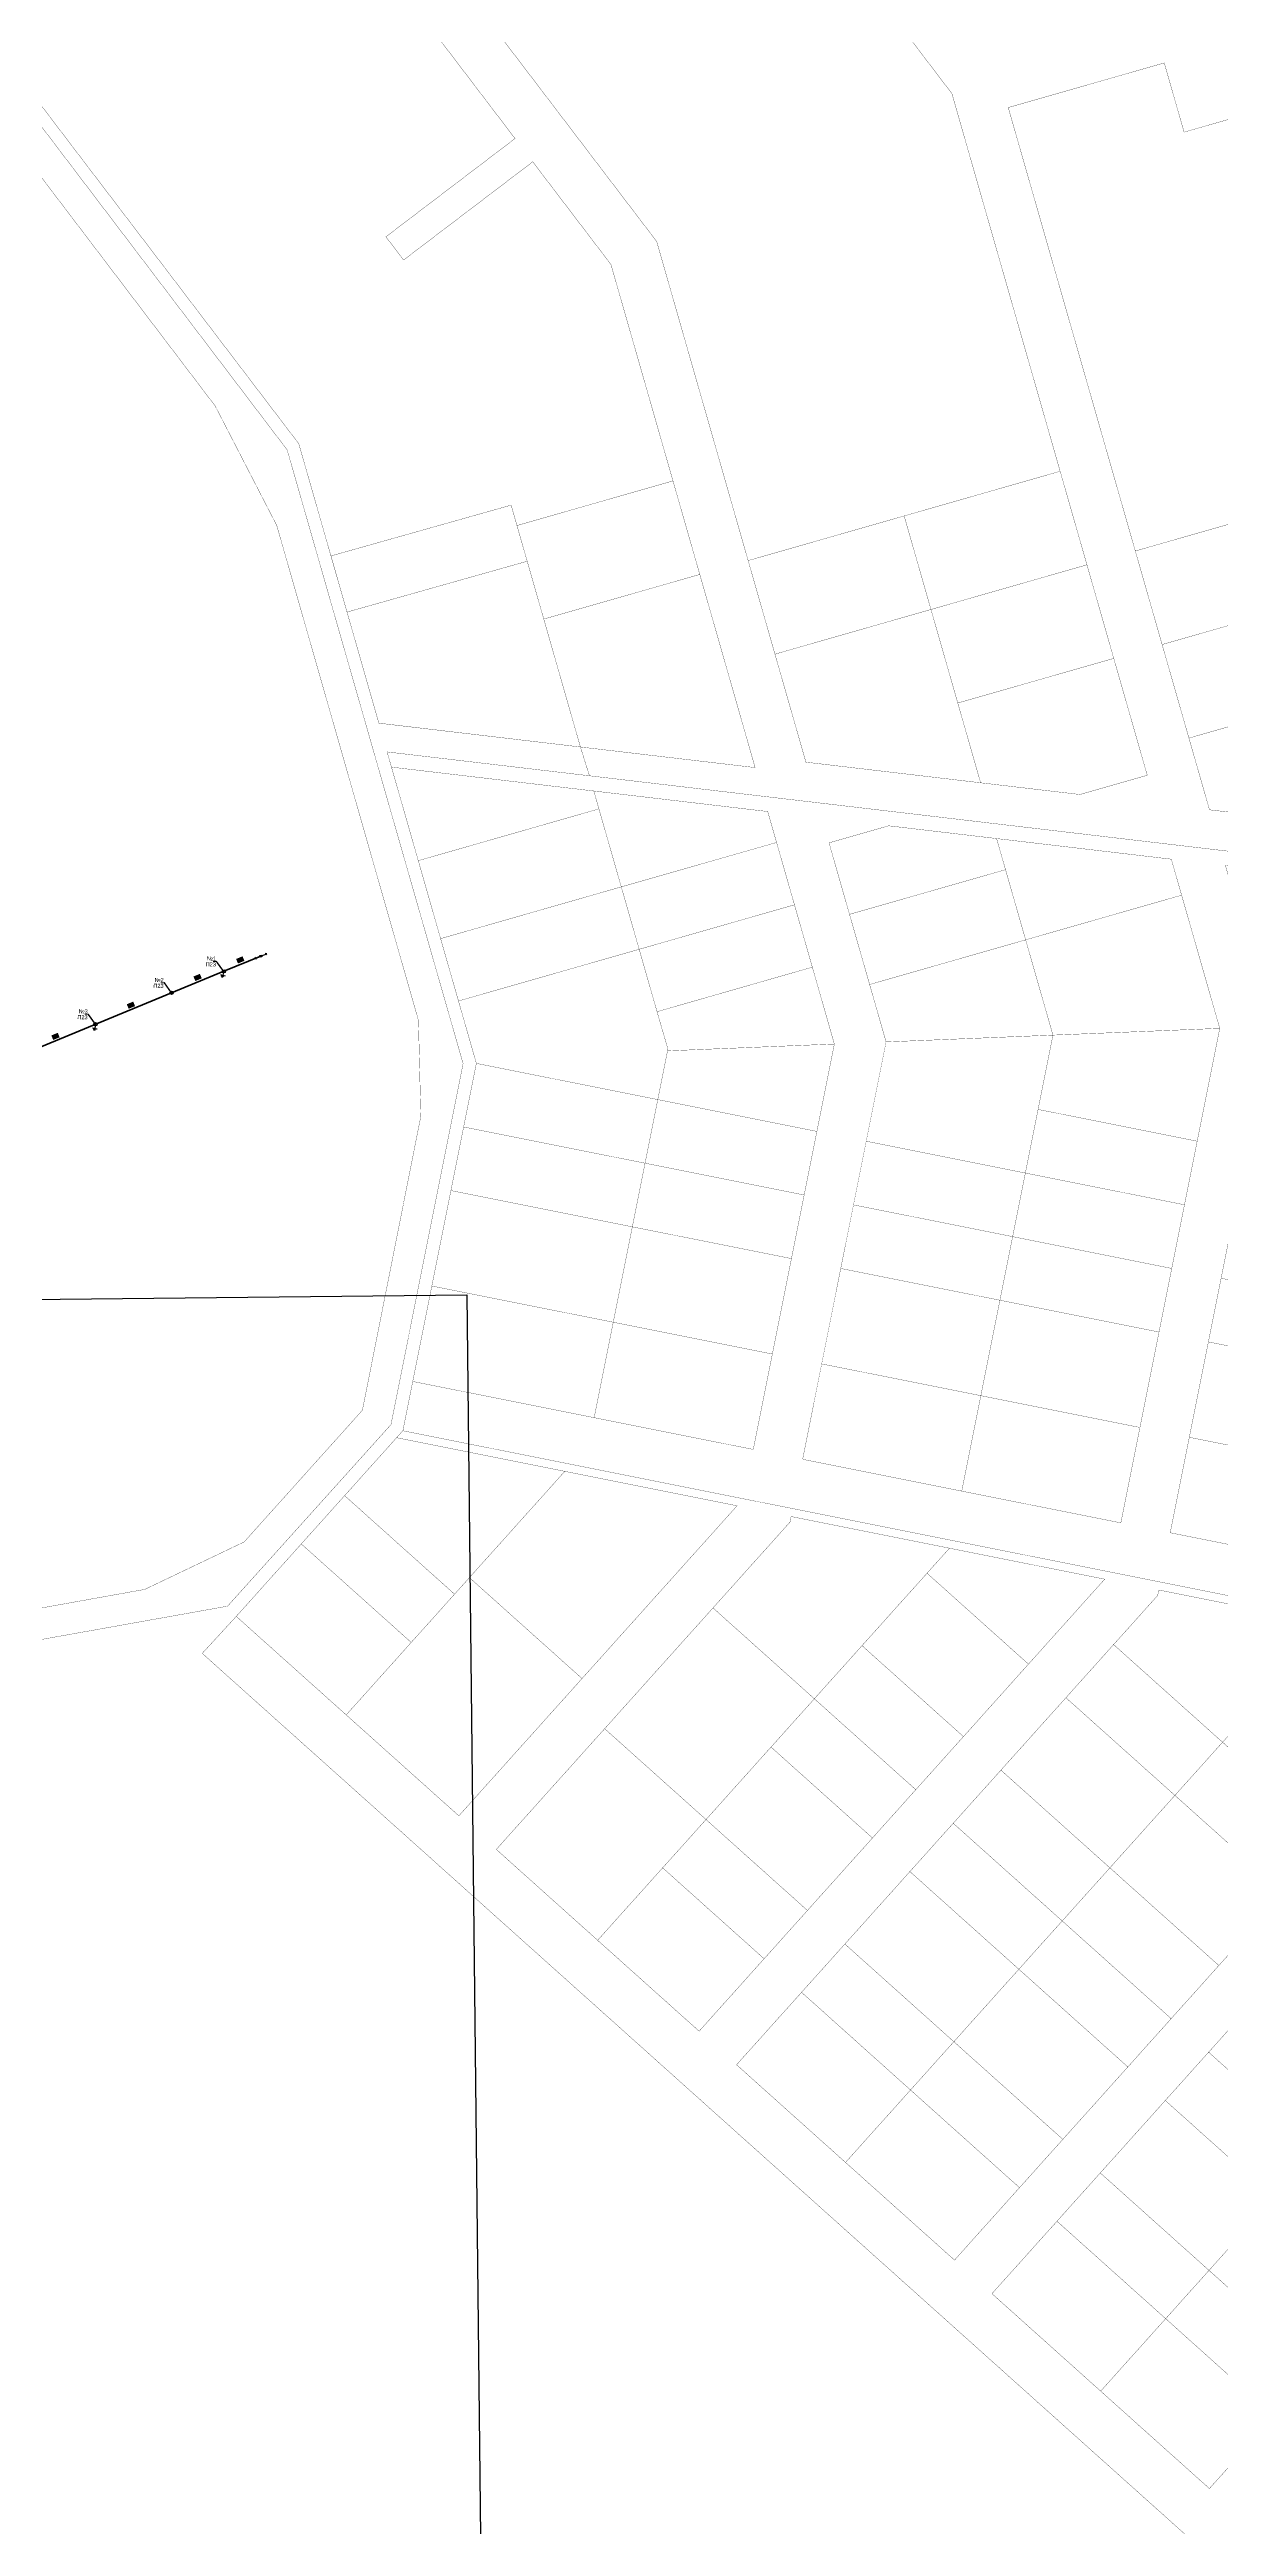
# Model space of a CAD drawing. Header units: millimetres. Extents: x 1265826 to 1360210, y 383897 to 506623.
# Drawn here: x 1302099 to 1302459, y 410544 to 411308 of the extents above; entities that cross this region are included whole.
import ezdxf
from ezdxf.enums import TextEntityAlignment as Align

# ---------------------------------------------------------------- set-up
doc = ezdxf.new("R2018")
doc.units = ezdxf.units.MM
for name, color, linetype in [('04.1_ЛЭП_наземная_опоры', 7, 'Continuous'), ('14', 7, 'Continuous'), ('Электрика', 7, 'Continuous')]:
    doc.layers.add(name, color=color, linetype=linetype)
doc.styles.get("Standard").update_dxf_attribs({"font": 'Arial.ttf'})
doc.styles.add('стиль1', font='Times New Roman.ttf', dxfattribs={"width": 0.9, "height": 1.25})
doc.dimstyles.new('М 1-1000', dxfattribs={"dimtxt": 1.5, "dimasz": 2.5, "dimexe": 1.25, "dimexo": 0.625, "dimtad": 1, "dimdec": 0, "dimtxsty": 'стиль1', "dimcen": 2.5, "dimse1": 1, "dimse2": 1, "dimsd1": 1, "dimsd2": 1, "dimclrt": 5, "dimaunit": 1, "dimadec": 3, "dimazin": 0, "dimtfac": 1, "dimtdec": 0, "dimtmove": 0, "dimatfit": 3, "dimfxl": 1.25, "dimtfill": 2, "dimtfillclr": 7, "dimarcsym": 0})
picture_1 = doc.add_image_def('image4.png', size_in_pixel=(1920, 1080))

# ---------------------------------------------------------------- blocks, each defined once
blk = doc.blocks.new('*D150')
at = {"layer": 'Defpoints', "color": 0, "linetype": 'ByBlock', "transparency": 16777216}
for p in [(1302136.29, 411016.99), (1302112.85, 411007.3), (1302112.86, 411007.28)]:
    blk.add_point(p, dxfattribs=at)
at = {"layer": 'Электрика', "color": 5, "linetype": 'ByBlock', "lineweight": 20, "transparency": 16777216, "insert": (1302123.78, 411013.16), "char_height": 1.25, "attachment_point": 5, "rotation": 22.45568, "style": 'стиль1', "bg_fill": 1, "box_fill_scale": 1.1, "bg_fill_color": 7, "bg_fill_true_color": 16777215, "bg_fill_transparency": 0}
blk.add_mtext('25', dxfattribs=at)
blk = doc.blocks.new('*D151')
at = {"layer": 'Defpoints', "color": 0, "linetype": 'ByBlock', "transparency": 16777216}
for p in [(1302152.4, 411023.61), (1302136.27, 411017.05), (1302136.29, 411016.99)]:
    blk.add_point(p, dxfattribs=at)
at = {"layer": 'Электрика', "color": 5, "linetype": 'ByBlock', "lineweight": 20, "transparency": 16777216, "insert": (1302144.32, 411021.73), "char_height": 1.25, "attachment_point": 5, "rotation": 22.34749, "style": 'стиль1', "bg_fill": 1, "box_fill_scale": 1.1, "bg_fill_color": 7, "bg_fill_true_color": 16777215, "bg_fill_transparency": 0}
blk.add_mtext('17', dxfattribs=at)
blk = doc.blocks.new('*D152')
at = {"layer": 'Defpoints', "color": 0, "linetype": 'ByBlock', "transparency": 16777216}
for p in [(1302156.48, 411025.35), (1302157.08, 411023.92), (1302169.17, 411028.97)]:
    blk.add_point(p, dxfattribs=at)
at = {"layer": 'Электрика', "color": 5, "linetype": 'ByBlock', "lineweight": 20, "transparency": 16777216, "insert": (1302157.46, 411027.13), "char_height": 1.25, "attachment_point": 5, "rotation": 22.65781, "style": 'стиль1', "bg_fill": 1, "box_fill_scale": 1.1, "bg_fill_color": 7, "bg_fill_true_color": 16777215, "bg_fill_transparency": 0}
blk.add_mtext('13', dxfattribs=at)
blk = doc.blocks.new('*D153')
at = {"layer": 'Defpoints', "color": 0, "linetype": 'ByBlock', "transparency": 16777216}
for p in [(1302112.88, 411007.31), (1302089.52, 410997.83), (1302089.57, 410997.73)]:
    blk.add_point(p, dxfattribs=at)
at = {"layer": 'Электрика', "color": 5, "linetype": 'ByBlock', "lineweight": 20, "transparency": 16777216, "insert": (1302100.54, 411003.55), "char_height": 1.25, "attachment_point": 5, "rotation": 22.11083, "style": 'стиль1', "bg_fill": 1, "box_fill_scale": 1.1, "bg_fill_color": 7, "bg_fill_true_color": 16777215, "bg_fill_transparency": 0}
blk.add_mtext('25', dxfattribs=at)
blk = doc.blocks.new('*U140')
at = {"color": 0, "lineweight": 30}
for p, q in [((0, 0), (0.49, -1.2)), ((-0.18, -1.47), (1.16, -0.92)), ((1.05, -1.3), (0.16, -1.67)), ((0.94, -1.66), (0.49, -1.84))]:
    blk.add_line(p, q, dxfattribs=at)
blk = doc.blocks.new('*U141')
at = {"color": 0, "lineweight": 30}
for p, q in [((0, 0), (0.37, -1.24)), ((-0.32, -1.45), (1.06, -1.03)), ((0.92, -1.4), (0, -1.67)), ((0.77, -1.75), (0.31, -1.88))]:
    blk.add_line(p, q, dxfattribs=at)
blk = doc.blocks.new('*U144')
at = {"true_color": 0xffffff}
h = blk.add_hatch(color=7, dxfattribs=at)
h.dxf.hatch_style = 1
h.paths.add_polyline_path([(0.03, 0.35), (0.35, -0.03), (-0.03, -0.35), (-0.35, 0.03)])
at = {"color": 0}
for points in [[(-0.2, 0.16), (-1.56, 1.25), (-1.38, 0.78), (-1.56, 1.25), (-1.07, 1.17)], [(0.2, -0.16), (1.56, -1.25), (1.38, -0.78), (1.56, -1.25), (1.07, -1.17)]]:
    blk.add_lwpolyline(points, dxfattribs=at)
blk.add_lwpolyline([(0.03, 0.35), (0.35, -0.03), (-0.03, -0.35), (-0.35, 0.03)], close=True, dxfattribs=at)
blk.add_circle((0, 0), 0.025, dxfattribs=at)
blk = doc.blocks.new('*U146')
at = {"color": 0}
for points in [[(-2.26, 3), (-3.37, 3)], [(0, 0), (-2.26, 3)]]:
    blk.add_lwpolyline(points, dxfattribs=at)
blk.add_circle((0, 0), 0.5, dxfattribs=at)
at = {"color": 0, "flags": 8}
blk.add_attdef('SL_NAME', text='', height=1.25, dxfattribs=at).set_placement((-2.47, 2.73), align=Align.TOP_RIGHT)
blk.add_attdef('SL_NUM', text='', height=1.25, dxfattribs=at).set_placement((-2.47, 3.29), align=Align.BOTTOM_RIGHT)

msp = doc.modelspace()

# ---------------------------------------------------------------- linework, layer by layer
at = {"layer": '14', "color": 7, "const_width": 0.08, "flags": 128}
for points in [[(1302055.7, 411321.7), (1302149.75, 411197.89), (1302168.71, 411161.07), (1302212.37, 411008.49), (1302213.09, 410978.87), (1302195.1, 410888.3), (1302158.65, 410847.69), (1302128.02, 410833.06), (1301968.47, 410804.39), (1301892.26, 410818.04), (1302059.58, 411694.4)], [(1302059.58, 411694.4), (1301892.26, 410818.04), (1301968.47, 410804.39), (1302128.02, 410833.06), (1302158.65, 410847.69), (1302195.1, 410888.3), (1302213.09, 410978.87), (1302212.37, 411008.49), (1302168.71, 411161.07), (1302149.75, 411197.89), (1302055.7, 411321.7)], [(1301991.18, 411361.01), (1301976.74, 411297.08), (1301966.68, 411250.23), (1301960.74, 411219.82), (1301955.98, 411192.19), (1301951.16, 411164.1), (1301947.27, 411140.41), (1301945.05, 411126.66), (1301944.29, 411121.85), (1301943.93, 411120.24), (1301943.17, 411118.01), (1301942.52, 411116.53), (1301941.8, 411115.17), (1301940.89, 411113.74), (1301939.91, 411112.45), (1301938.52, 411110.9), (1301881.14, 410810.37), (1301968.41, 410794.75), (1302153.54, 410827.89), (1302203.9, 410883.88), (1302226.12, 410995.17), (1302171.92, 411184.37), (1302065.83, 411324.06)], [(1302065.83, 411324.06), (1302171.92, 411184.37), (1302226.12, 410995.17), (1302203.9, 410883.88), (1302153.54, 410827.89), (1301968.41, 410794.75)], [(1302205.79, 411328.1), (1302223.96, 411304.23), (1302242.13, 411280.36), (1302202.34, 411250.07), (1302207.79, 411242.91), (1302247.58, 411273.19), (1302259.69, 411257.28), (1302271.68, 411241.53), (1302272.13, 411239.95), (1302282.53, 411203.65), (1302290.79, 411174.81), (1302299.05, 411145.97), (1302316.1, 411086.43), (1302262.27, 411092.78), (1302265.05, 411083.9), (1302908.74, 411007.87)], [(1302351.78, 411327), (1302376.74, 411294.21), (1302378.23, 411288.99), (1302386.43, 411260.35), (1302393.56, 411235.46), (1302401.82, 411206.62), (1302410.08, 411177.78), (1302418.34, 411148.94), (1302426.6, 411120.09), (1302436.92, 411084.06), (1302416.18, 411078.13), (1302385.58, 411081.74), (1302331.75, 411088.1), (1302322.21, 411121.4), (1302313.95, 411150.24), (1302305.69, 411179.08), (1302297.43, 411207.92), (1302286.37, 411246.53), (1302285.78, 411248.6), (1302272.62, 411265.89), (1302254.45, 411289.76), (1302230.22, 411321.59)], [(1302394.09, 411289.91), (1302442.16, 411303.67), (1302448.27, 411282.33), (1302484.57, 411292.73), (1302498.32, 411289.18), (1302504.6, 411267.26), (1302512.86, 411238.42), (1302521.12, 411209.58), (1302529.38, 411180.74), (1302537.64, 411151.9), (1302545.9, 411123.06), (1302553.13, 411097.81), (1302561.27, 411069.38), (1302540.53, 411063.45), (1302509.93, 411067.06), (1302456.1, 411073.41), (1302449.76, 411095.52), (1302441.5, 411124.36), (1302433.24, 411153.2), (1302424.98, 411182.04), (1302416.72, 411210.88), (1302408.46, 411239.72), (1302401.26, 411264.89), (1302394.09, 411289.91)], [(1302547.22, 410453.28), (1302145.75, 410813.34), (1302156.23, 410824.74), (1302176.27, 410847.08), (1302189.62, 410861.97), (1302205.64, 410879.84), (1302207.57, 410881.98), (1302210.61, 410897.18), (1302216.49, 410926.6), (1302222.37, 410956.02), (1302226.29, 410975.63), (1302230.21, 410995.24), (1302224.7, 411014.47), (1302219.19, 411033.69), (1302212.31, 411057.73), (1302204.05, 411086.57), (1302202.7, 411091.26), (1302265.05, 411083.9), (1302262.27, 411092.78), (1302200.17, 411100.12), (1302190.36, 411134.37), (1302185.4, 411151.67), (1302180.45, 411168.98), (1302175.49, 411186.28), (1302157.32, 411210.15), (1302139.15, 411234.03), (1302128.25, 411248.35), (1302117.35, 411262.67), (1302105.53, 411278.19), (1302093.73, 411293.71)], [(1302362.02, 411164.01), (1302370.28, 411135.17), (1302418.34, 411148.94), (1302410.08, 411177.78), (1302362.02, 411164.01)], [(1302242.72, 411161.05), (1302250.98, 411132.21), (1302299.05, 411145.97), (1302290.79, 411174.81), (1302242.72, 411161.05)], [(1302185.42, 411151.68), (1302190.36, 411134.37), (1302245.87, 411150.04), (1302242.72, 411161.05), (1302240.92, 411167.34), (1302185.42, 411151.68)], [(1302313.95, 411150.24), (1302322.21, 411121.4), (1302370.28, 411135.17), (1302362.02, 411164.01), (1302313.95, 411150.24)], [(1302433.24, 411153.2), (1302441.5, 411124.36), (1302489.57, 411138.13), (1302481.31, 411166.97), (1302433.24, 411153.2)], [(1302190.36, 411134.37), (1302200.16, 411100.13), (1302262.27, 411092.78), (1302250.98, 411132.21), (1302245.87, 411150.04), (1302190.36, 411134.37)], [(1302250.98, 411132.21), (1302262.27, 411092.78), (1302316.1, 411086.43), (1302299.05, 411145.97), (1302250.98, 411132.21)], [(1302370.28, 411135.17), (1302378.54, 411106.33), (1302426.6, 411120.09), (1302418.34, 411148.94), (1302370.28, 411135.17)], [(1302441.5, 411124.36), (1302449.76, 411095.52), (1302497.83, 411109.29), (1302489.57, 411138.13), (1302441.5, 411124.36)], [(1302322.21, 411121.4), (1302331.75, 411088.1), (1302385.58, 411081.74), (1302378.54, 411106.33), (1302370.28, 411135.17), (1302322.21, 411121.4)], [(1302378.54, 411106.33), (1302385.58, 411081.74), (1302416.18, 411078.13), (1302436.92, 411084.06), (1302426.6, 411120.09), (1302378.54, 411106.33)], [(1302449.76, 411095.52), (1302456.1, 411073.41), (1302487.1, 411069.76), (1302477.47, 411103.45), (1302449.76, 411095.52)], [(1302202.7, 411091.26), (1302204.05, 411086.57), (1302266.39, 411079.21), (1302319.98, 411072.88), (1302322.71, 411063.34), (1302328.22, 411044.12), (1302333.73, 411024.9), (1302340.51, 411001.2), (1302335.13, 410974.27), (1302331.21, 410954.66), (1302327.29, 410935.05), (1302321.41, 410905.63), (1302315.53, 410876.21), (1302266.5, 410886.01), (1302210.61, 410897.18), (1302207.57, 410881.98), (1302863.25, 410750.93)], [(1302908.74, 411007.87), (1302265.05, 411083.9), (1302202.7, 411091.26)], [(1302204.05, 411086.57), (1302212.31, 411057.73), (1302267.97, 411073.69), (1302266.39, 411079.21), (1302204.05, 411086.57)], [(1302266.39, 411079.21), (1302267.97, 411073.69), (1302274.86, 411049.65), (1302322.71, 411063.34), (1302319.98, 411072.88), (1302266.39, 411079.21)], [(1302212.31, 411057.73), (1302219.19, 411033.69), (1302274.86, 411049.65), (1302267.97, 411073.69), (1302212.31, 411057.73)], [(1302274.86, 411049.65), (1302280.37, 411030.41), (1302328.22, 411044.12), (1302322.71, 411063.34), (1302274.86, 411049.65)], [(1302338.87, 411063.22), (1302357.24, 411068.48), (1302390.5, 411064.55), (1302444.33, 411058.19), (1302447.51, 411047.09), (1302459.26, 411006.03), (1302452.31, 410971.24), (1302448.39, 410951.63), (1302444.47, 410932.02), (1302440.55, 410912.41), (1302434.67, 410882.99), (1302428.79, 410853.57), (1302379.76, 410863.37), (1302330.73, 410873.17), (1302336.61, 410902.59), (1302342.49, 410932.01), (1302346.41, 410951.62), (1302350.33, 410971.23), (1302356.45, 411001.85), (1302351.38, 411019.55), (1302345.18, 411041.18), (1302338.87, 411063.22)], [(1302338.87, 411063.22), (1302345.18, 411041.18), (1302393.25, 411054.95), (1302390.5, 411064.55), (1302357.24, 411068.48), (1302338.87, 411063.22)], [(1302390.5, 411064.55), (1302393.25, 411054.95), (1302399.45, 411033.32), (1302447.51, 411047.09), (1302444.33, 411058.19), (1302390.5, 411064.55)], [(1302345.18, 411041.18), (1302351.38, 411019.55), (1302399.45, 411033.32), (1302393.25, 411054.95), (1302345.18, 411041.18)], [(1302461.01, 411056.22), (1302514.85, 411049.86), (1302568.69, 411043.5), (1302578.02, 411010.9), (1302571.45, 410978.02), (1302566.55, 410953.51), (1302561.65, 410928.99), (1302557.73, 410909.38), (1302553.81, 410889.77), (1302547.93, 410860.35), (1302542.05, 410830.93), (1302493.02, 410840.73), (1302443.99, 410850.53), (1302449.87, 410879.95), (1302455.75, 410909.37), (1302459.67, 410928.98), (1302463.59, 410948.59), (1302467.51, 410968.21), (1302471.43, 410987.82), (1302475.19, 411006.7), (1302469.69, 411025.91), (1302461.01, 411056.22)], [(1302219.19, 411033.69), (1302224.7, 411014.47), (1302280.37, 411030.41), (1302274.86, 411049.65), (1302219.19, 411033.69)], [(1302399.45, 411033.32), (1302407.86, 411003.95), (1302459.26, 411006.03), (1302447.51, 411047.09), (1302399.45, 411033.32)], [(1302280.37, 411030.41), (1302285.88, 411011.17), (1302333.73, 411024.9), (1302328.22, 411044.12), (1302280.37, 411030.41)], [(1302351.38, 411019.55), (1302356.45, 411001.85), (1302407.86, 411003.95), (1302399.45, 411033.32), (1302351.38, 411019.55)], [(1302224.7, 411014.47), (1302230.21, 410995.24), (1302286.1, 410984.07), (1302289.11, 410999.1), (1302289.22, 410999.68), (1302285.88, 411011.17), (1302280.37, 411030.41), (1302224.7, 411014.47)], [(1302285.88, 411011.17), (1302289.22, 410999.68), (1302289.11, 410999.1), (1302340.51, 411001.2), (1302333.73, 411024.9), (1302285.88, 411011.17)], [(1302289.11, 410999.1), (1302286.1, 410984.07), (1302335.13, 410974.27), (1302340.51, 411001.2), (1302289.11, 410999.1)], [(1302356.45, 411001.85), (1302350.33, 410971.23), (1302399.36, 410961.43), (1302403.28, 410981.04), (1302407.86, 411003.95), (1302356.45, 411001.85)], [(1302407.86, 411003.95), (1302403.28, 410981.04), (1302452.31, 410971.24), (1302459.26, 411006.03), (1302407.86, 411003.95)], [(1302230.21, 410995.24), (1302226.29, 410975.63), (1302282.18, 410964.46), (1302286.1, 410984.07), (1302230.21, 410995.24)], [(1302286.1, 410984.07), (1302282.18, 410964.46), (1302331.21, 410954.66), (1302335.13, 410974.27), (1302286.1, 410984.07)], [(1302403.28, 410981.04), (1302399.36, 410961.43), (1302448.39, 410951.63), (1302452.31, 410971.24), (1302403.28, 410981.04)], [(1302226.29, 410975.63), (1302222.37, 410956.02), (1302278.26, 410944.85), (1302282.18, 410964.46), (1302226.29, 410975.63)], [(1302350.33, 410971.23), (1302346.41, 410951.62), (1302395.44, 410941.82), (1302399.36, 410961.43), (1302350.33, 410971.23)], [(1302282.18, 410964.46), (1302278.26, 410944.85), (1302327.29, 410935.05), (1302331.21, 410954.66), (1302282.18, 410964.46)], [(1302222.37, 410956.02), (1302216.49, 410926.6), (1302272.38, 410915.43), (1302278.26, 410944.85), (1302222.37, 410956.02)], [(1302399.36, 410961.43), (1302395.44, 410941.82), (1302444.47, 410932.02), (1302448.39, 410951.63), (1302399.36, 410961.43)], [(1302346.41, 410951.62), (1302342.49, 410932.01), (1302391.52, 410922.21), (1302395.44, 410941.82), (1302346.41, 410951.62)], [(1302278.26, 410944.85), (1302272.38, 410915.43), (1302321.41, 410905.63), (1302327.29, 410935.05), (1302278.26, 410944.85)], [(1302395.44, 410941.82), (1302391.52, 410922.21), (1302440.55, 410912.41), (1302444.47, 410932.02), (1302395.44, 410941.82)], [(1302342.49, 410932.01), (1302336.61, 410902.59), (1302385.64, 410892.79), (1302391.52, 410922.21), (1302342.49, 410932.01)], [(1302216.49, 410926.6), (1302210.61, 410897.18), (1302266.5, 410886.01), (1302272.38, 410915.43), (1302216.49, 410926.6)], [(1302459.67, 410928.98), (1302455.75, 410909.37), (1302504.78, 410899.57), (1302508.7, 410919.18), (1302459.67, 410928.98)], [(1302391.52, 410922.21), (1302385.64, 410892.79), (1302434.67, 410882.99), (1302440.55, 410912.41), (1302391.52, 410922.21)], [(1302272.38, 410915.43), (1302266.5, 410886.01), (1302315.53, 410876.21), (1302321.41, 410905.63), (1302272.38, 410915.43)], [(1302455.75, 410909.37), (1302449.87, 410879.95), (1302498.9, 410870.15), (1302504.78, 410899.57), (1302455.75, 410909.37)], [(1302336.61, 410902.59), (1302330.73, 410873.17), (1302379.76, 410863.37), (1302385.64, 410892.79), (1302336.61, 410902.59)], [(1302385.64, 410892.79), (1302379.76, 410863.37), (1302428.79, 410853.57), (1302434.67, 410882.99), (1302385.64, 410892.79)], [(1302863.25, 410750.93), (1302207.57, 410881.98), (1302205.64, 410879.84), (1302257.46, 410869.46), (1302310.55, 410858.85), (1302262.77, 410805.58), (1302224.81, 410763.25), (1302190.11, 410794.37), (1302156.23, 410824.74), (1302145.75, 410813.34)], [(1302189.62, 410861.97), (1302223.49, 410831.59), (1302228.07, 410836.7), (1302257.46, 410869.46), (1302205.64, 410879.84), (1302189.62, 410861.97)], [(1302449.87, 410879.95), (1302443.99, 410850.53), (1302493.02, 410840.73), (1302498.9, 410870.15), (1302449.87, 410879.95)], [(1302228.07, 410836.7), (1302262.77, 410805.58), (1302310.55, 410858.85), (1302257.46, 410869.46), (1302228.07, 410836.7)], [(1302176.27, 410847.08), (1302210.14, 410816.71), (1302223.49, 410831.59), (1302189.62, 410861.97), (1302176.27, 410847.08)], [(1302236.35, 410752.9), (1302269.74, 410790.12), (1302303.12, 410827.35), (1302326.86, 410853.82), (1302327.2, 410855.52), (1302375.99, 410845.77), (1302423.81, 410836.21), (1302400.32, 410810.02), (1302380.29, 410787.68), (1302365.6, 410771.31), (1302352.25, 410756.42), (1302332.22, 410734.08), (1302318.87, 410719.19), (1302298.84, 410696.86), (1302267.58, 410724.89), (1302236.35, 410752.9)], [(1302303.12, 410827.35), (1302334.35, 410799.34), (1302349.04, 410815.72), (1302369.07, 410838.05), (1302375.99, 410845.77), (1302327.2, 410855.52), (1302326.86, 410853.82), (1302303.12, 410827.35)], [(1302156.23, 410824.74), (1302190.11, 410794.37), (1302210.14, 410816.71), (1302176.27, 410847.08), (1302156.23, 410824.74)], [(1302369.07, 410838.05), (1302400.32, 410810.02), (1302423.81, 410836.21), (1302375.99, 410845.77), (1302369.07, 410838.05)], [(1302190.11, 410794.37), (1302224.81, 410763.25), (1302262.77, 410805.58), (1302228.07, 410836.7), (1302223.49, 410831.59), (1302210.14, 410816.71), (1302190.11, 410794.37)], [(1302310.38, 410686.51), (1302330.41, 410708.85), (1302343.76, 410723.73), (1302363.79, 410746.07), (1302377.14, 410760.96), (1302391.83, 410777.34), (1302411.86, 410799.67), (1302426.55, 410816.05), (1302440.12, 410831.18), (1302440.46, 410832.88), (1302492.84, 410822.41)], [(1302349.04, 410815.72), (1302380.29, 410787.68), (1302400.32, 410810.02), (1302369.07, 410838.05), (1302349.04, 410815.72)], [(1302426.55, 410816.05), (1302460.13, 410785.94), (1302474.81, 410802.31), (1302489.5, 410818.69), (1302492.84, 410822.41), (1302440.46, 410832.88), (1302440.12, 410831.18), (1302426.55, 410816.05)], [(1302269.74, 410790.12), (1302300.97, 410762.11), (1302321, 410784.45), (1302334.35, 410799.34), (1302303.12, 410827.35), (1302269.74, 410790.12)], [(1302145.75, 410813.34), (1302547.22, 410453.28)], [(1302334.35, 410799.34), (1302365.6, 410771.31), (1302380.29, 410787.68), (1302349.04, 410815.72), (1302334.35, 410799.34)], [(1302411.86, 410799.67), (1302445.44, 410769.56), (1302460.13, 410785.94), (1302426.55, 410816.05), (1302411.86, 410799.67)], [(1302321, 410784.45), (1302352.25, 410756.42), (1302365.6, 410771.31), (1302334.35, 410799.34), (1302321, 410784.45)], [(1302391.83, 410777.34), (1302425.41, 410747.22), (1302445.44, 410769.56), (1302411.86, 410799.67), (1302391.83, 410777.34)], [(1302236.35, 410752.9), (1302267.58, 410724.89), (1302287.61, 410747.22), (1302300.97, 410762.11), (1302269.74, 410790.12), (1302236.35, 410752.9)], [(1302300.97, 410762.11), (1302332.22, 410734.08), (1302352.25, 410756.42), (1302321, 410784.45), (1302300.97, 410762.11)], [(1302445.44, 410769.56), (1302479.01, 410739.45), (1302493.7, 410755.82), (1302460.13, 410785.94), (1302445.44, 410769.56)], [(1302377.14, 410760.96), (1302410.72, 410730.85), (1302425.41, 410747.22), (1302391.83, 410777.34), (1302377.14, 410760.96)], [(1302425.41, 410747.22), (1302458.98, 410717.11), (1302479.01, 410739.45), (1302445.44, 410769.56), (1302425.41, 410747.22)], [(1302287.61, 410747.22), (1302318.87, 410719.19), (1302332.22, 410734.08), (1302300.97, 410762.11), (1302287.61, 410747.22)], [(1302363.79, 410746.07), (1302397.36, 410715.96), (1302410.72, 410730.85), (1302377.14, 410760.96), (1302363.79, 410746.07)], [(1302267.58, 410724.89), (1302298.84, 410696.86), (1302318.87, 410719.19), (1302287.61, 410747.22), (1302267.58, 410724.89)], [(1302343.76, 410723.73), (1302377.33, 410693.62), (1302397.36, 410715.96), (1302363.79, 410746.07), (1302343.76, 410723.73)], [(1302410.72, 410730.85), (1302444.29, 410700.73), (1302458.98, 410717.11), (1302425.41, 410747.22), (1302410.72, 410730.85)], [(1302479.01, 410739.45), (1302458.98, 410717.11), (1302444.29, 410700.73), (1302430.94, 410685.84), (1302410.91, 410663.51), (1302397.56, 410648.62), (1302377.53, 410626.29), (1302343.95, 410656.4), (1302310.38, 410686.51)], [(1302397.36, 410715.96), (1302430.94, 410685.84), (1302444.29, 410700.73), (1302410.72, 410730.85), (1302397.36, 410715.96)], [(1302330.41, 410708.85), (1302363.98, 410678.73), (1302377.33, 410693.62), (1302343.76, 410723.73), (1302330.41, 410708.85)], [(1302377.33, 410693.62), (1302410.91, 410663.51), (1302430.94, 410685.84), (1302397.36, 410715.96), (1302377.33, 410693.62)], [(1302310.38, 410686.51), (1302343.95, 410656.4), (1302363.98, 410678.73), (1302330.41, 410708.85), (1302310.38, 410686.51)], [(1302389.07, 410615.94), (1302409.1, 410638.27), (1302422.45, 410653.16), (1302442.48, 410675.5), (1302455.83, 410690.39), (1302470.52, 410706.76)], [(1302455.83, 410690.39), (1302489.33, 410660.34), (1302504.02, 410676.72), (1302470.52, 410706.76), (1302455.83, 410690.39)], [(1302363.98, 410678.73), (1302397.56, 410648.62), (1302410.91, 410663.51), (1302377.33, 410693.62), (1302363.98, 410678.73)], [(1302442.48, 410675.5), (1302475.98, 410645.45), (1302489.33, 410660.34), (1302455.83, 410690.39), (1302442.48, 410675.5)], [(1302343.95, 410656.4), (1302377.53, 410626.29), (1302397.56, 410648.62), (1302363.98, 410678.73), (1302343.95, 410656.4)], [(1302422.45, 410653.16), (1302455.95, 410623.12), (1302475.98, 410645.45), (1302442.48, 410675.5), (1302422.45, 410653.16)], [(1302409.1, 410638.27), (1302442.6, 410608.23), (1302455.95, 410623.12), (1302422.45, 410653.16), (1302409.1, 410638.27)], [(1302455.95, 410623.12), (1302489.45, 410593.07), (1302509.48, 410615.41), (1302475.98, 410645.45), (1302455.95, 410623.12)], [(1302389.07, 410615.94), (1302422.57, 410585.89), (1302442.6, 410608.23), (1302409.1, 410638.27), (1302389.07, 410615.94)], [(1302442.6, 410608.23), (1302476.1, 410578.18), (1302489.45, 410593.07), (1302455.95, 410623.12), (1302442.6, 410608.23)], [(1302476.1, 410578.18), (1302456.07, 410555.85), (1302422.57, 410585.89), (1302389.07, 410615.94)], [(1302422.57, 410585.89), (1302456.07, 410555.85), (1302476.1, 410578.18), (1302442.6, 410608.23), (1302422.57, 410585.89)]]:
    msp.add_lwpolyline(points, dxfattribs=at)
at = {"layer": 'Электрика', "lineweight": 50}
for points in [[(1302004.72, 410961.41), (1302094.63, 410999.74), (1302152.42, 411023.64)], [(1302152.42, 411023.64), (1302163.78, 411028.3)]]:
    msp.add_lwpolyline(points, dxfattribs=at)

# ---------------------------------------------------------------- block references
at = {"layer": '04.1_ЛЭП_наземная_опоры', "rotation": 60.85562409784838}
msp.add_blockref('*U144', (1302163.78, 411028.3), dxfattribs=at)
at = {"layer": 'Электрика'}
ref = msp.add_blockref('*U146', (1302152.4, 411023.61), dxfattribs=dict(at, rotation=359.1477520332956))
lines = msp.add_mtext('№1', dxfattribs={"layer": '0', "color": 0, "insert": (1302149.98, 411026.93), "char_height": 1.25, "attachment_point": 9, "rotation": 359.14775, "bg_fill": 3, "box_fill_scale": 1.1, "bg_fill_color": 256, "bg_fill_transparency": 0})
ref.add_attrib('SL_NUM', '', (1302149.98, 411026.93)).embed_mtext(lines)
lines = msp.add_mtext('П23', dxfattribs={"layer": '0', "color": 0, "insert": (1302149.97, 411026.37), "char_height": 1.25, "attachment_point": 3, "rotation": 359.14775, "bg_fill": 3, "box_fill_scale": 1.1, "bg_fill_color": 256, "bg_fill_transparency": 0})
ref.add_attrib('SL_NAME', '', (1302149.97, 411026.37)).embed_mtext(lines)
at = {"layer": 'Электрика', "rotation": 327.7570312346921}
for name, p in [('*U141', (1302152.42, 411023.64)), ('*U140', (1302112.85, 411007.3))]:
    msp.add_blockref(name, p, dxfattribs=at)
at = {"layer": 'Электрика'}
ref = msp.add_blockref('*U146', (1302136.29, 411016.99), dxfattribs=dict(at, rotation=359.1477520332956))
lines = msp.add_mtext('№2', dxfattribs={"layer": '0', "color": 0, "insert": (1302133.87, 411020.31), "char_height": 1.25, "attachment_point": 9, "rotation": 359.14775, "bg_fill": 3, "box_fill_scale": 1.1, "bg_fill_color": 256, "bg_fill_transparency": 0})
ref.add_attrib('SL_NUM', '', (1302133.87, 411020.31)).embed_mtext(lines)
lines = msp.add_mtext('П23', dxfattribs={"layer": '0', "color": 0, "insert": (1302133.86, 411019.75), "char_height": 1.25, "attachment_point": 3, "rotation": 359.14775, "bg_fill": 3, "box_fill_scale": 1.1, "bg_fill_color": 256, "bg_fill_transparency": 0})
ref.add_attrib('SL_NAME', '', (1302133.86, 411019.75)).embed_mtext(lines)
ref = msp.add_blockref('*U146', (1302112.88, 411007.31), dxfattribs=dict(at, rotation=359.1477520332956))
lines = msp.add_mtext('№3', dxfattribs={"layer": '0', "color": 0, "insert": (1302110.46, 411010.64), "char_height": 1.25, "attachment_point": 9, "rotation": 359.14775, "bg_fill": 3, "box_fill_scale": 1.1, "bg_fill_color": 256, "bg_fill_transparency": 0})
ref.add_attrib('SL_NUM', '', (1302110.46, 411010.64)).embed_mtext(lines)
lines = msp.add_mtext('П23', dxfattribs={"layer": '0', "color": 0, "insert": (1302110.45, 411010.08), "char_height": 1.25, "attachment_point": 3, "rotation": 359.14775, "bg_fill": 3, "box_fill_scale": 1.1, "bg_fill_color": 256, "bg_fill_transparency": 0})
ref.add_attrib('SL_NAME', '', (1302110.45, 411010.08)).embed_mtext(lines)

# ---------------------------------------------------------------- dimensions: what is measured, and where the dimension line sits
at = {"layer": 'Электрика', "color": 18, "linetype": 'ByBlock', "lineweight": 20, "true_color": 0x000000}
for base, p1, p2, angle, picture, middle in [((1302136.27, 411017.05), (1302152.4, 411023.61), (1302136.29, 411016.99), 202.34749, '*D151', (1302144.8, 411020.56)), ((1302156.48, 411025.35), (1302169.17, 411028.97), (1302157.08, 411023.92), 202.65781, '*D152', (1302157.95, 411025.96)), ((1302112.86, 411007.28), (1302136.29, 411016.99), (1302112.85, 411007.3), 202.45568, '*D150', (1302124.27, 411011.99)), ((1302089.57, 410997.73), (1302112.88, 411007.31), (1302089.52, 410997.83), 202.11083, '*D153', (1302101.02, 411002.38))]:
    dim = msp.add_linear_dim(base=base, p1=p1, p2=p2, angle=angle, dimstyle='М 1-1000', override={"dimtxt": 1, "dimtofl": 0}, dxfattribs=at)
    dim.commit()
    dim.dimension.update_dxf_attribs({"geometry": picture, "text_midpoint": middle, "dimtype": 161})

# ---------------------------------------------------------------- pictures from other files: only their frames are drawn
at = {"layer": 'Электрика', "color": 7, "true_color": 0xffffff}
image = msp.add_image(picture_1, insert=(1301534.07, 410523.96), size_in_units=(697.53, 392.36), rotation=0.62504, dxfattribs=dict(at, fade=35))
image.dxf.flags = 7

doc.saveas('drawing.dxf')
